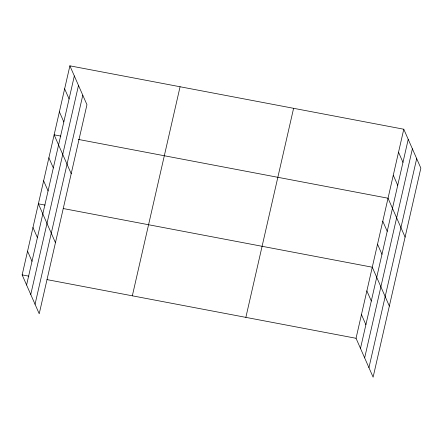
<?xml version="1.0" encoding="UTF-8"?>
<svg xmlns="http://www.w3.org/2000/svg" width="443" height="443" viewBox="0 0 443 443"><rect width="100%" height="100%" fill="white"/><g stroke="black" fill="none" stroke-linecap="round" stroke-linejoin="round"><path stroke-width="0.66" d="M69.889 65.835L86.955 104.709L39.217 313.771L22.15 274.898L69.889 65.835L403.783 129.229L420.85 168.102L373.111 377.165L356.045 338.291L403.783 129.229M26.586 285.004L74.33 75.941M30.755 294.501L78.494 85.433M35.047 304.28L82.786 95.212M132.335 295.819L180.074 86.756M245.859 317.371L293.598 108.308M360.48 348.403L408.224 139.335M364.65 357.894L412.389 148.826M368.941 367.673L416.686 158.611M60.857 136.101L54.135 134.827L71.201 173.7M78.322 139.418L388.029 198.22L405.096 237.094M45.103 205.092L38.38 203.819L55.447 242.692M63.238 208.537L372.275 267.212L389.342 306.085M22.15 274.898L28.867 276.177M47.008 279.622L356.045 338.291M398.534 152.226L402.969 162.332M393.284 175.223L397.72 185.329M382.78 221.218L387.215 231.324M377.53 244.215L381.966 254.321M366.865 290.907L371.306 301.013M361.455 314.596L365.89 324.708M64.639 88.833L69.075 98.939M59.39 111.83L63.825 121.936M48.885 157.824L53.321 167.93M43.635 180.822L48.071 190.927M32.97 227.514L37.406 237.62M27.56 251.203L31.996 261.315"/></g></svg>
